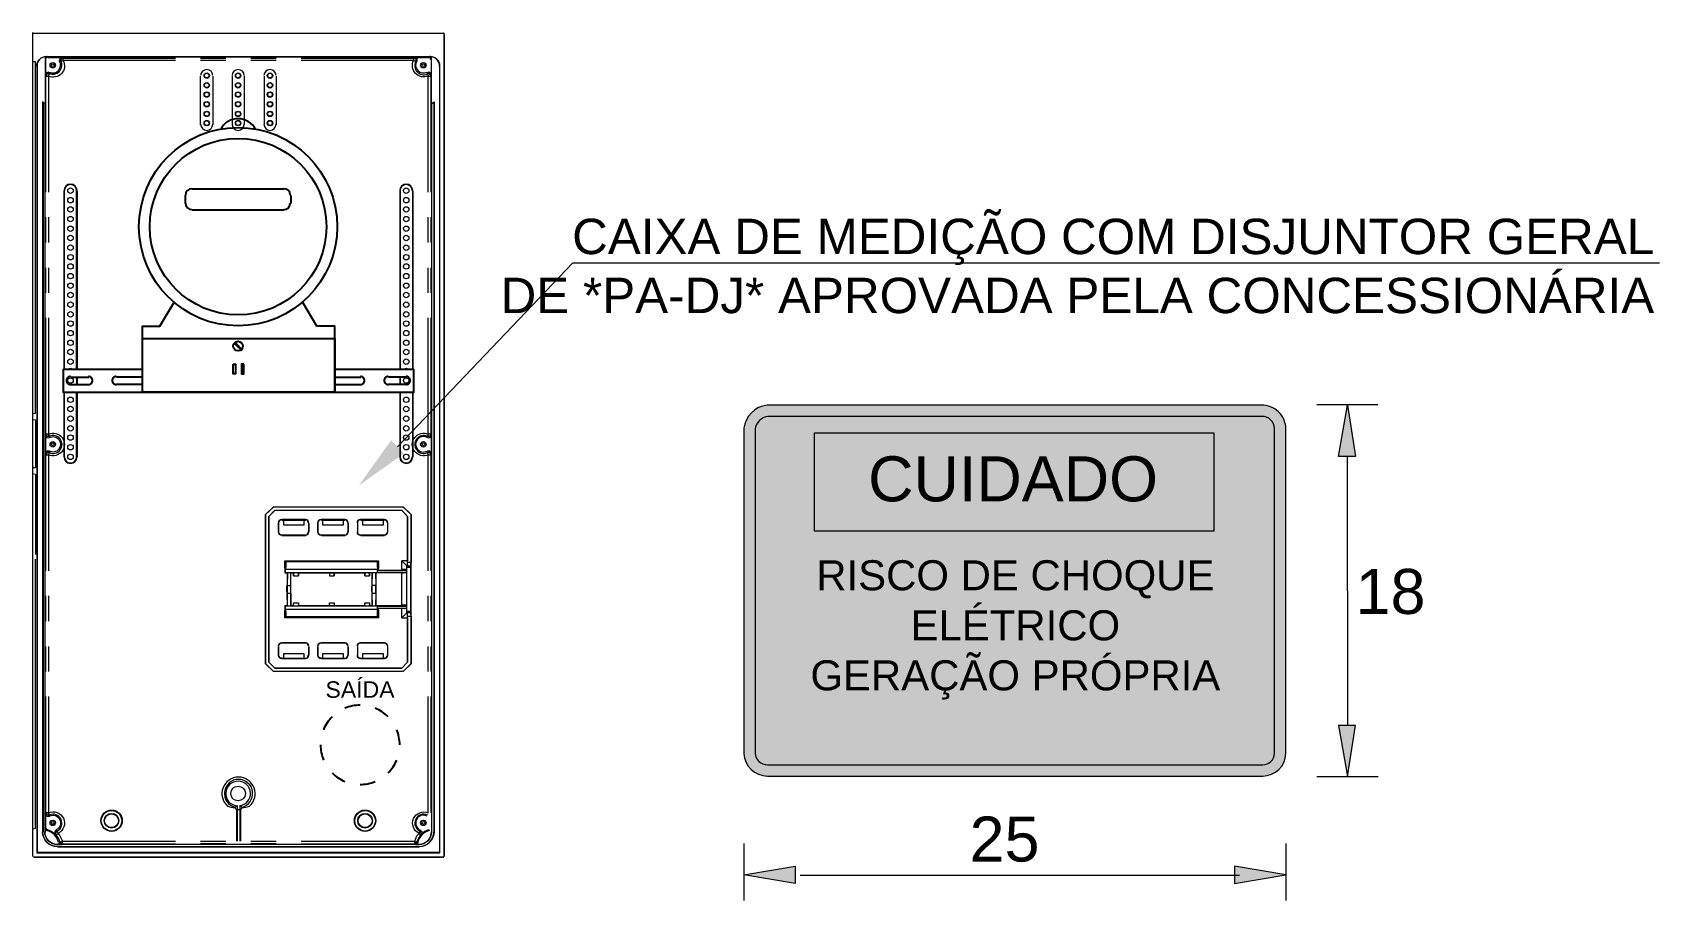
# Model space of a CAD drawing. Header units: millimetres. Extents: x 3949 to 5857, y -2161 to -943.
# Drawn here: x 5019.2 to 5169.1, y -1948.1 to -1868.2 of the extents above; entities that cross this region are included whole.
import ezdxf

# ---------------------------------------------------------------- set-up
doc = ezdxf.new("R2010")
doc.units = ezdxf.units.MM
doc.layers.add('PADRÃO DE ENTRADA', color=7, linetype='Continuous', lineweight=0)
doc.styles.add('ARIAL', font='arial.ttf')
doc.styles.add('PDF Arial', font='arial.ttf')
doc.styles.add('PDF TimesNewRomanPSMT', font='arial.ttf')

msp = doc.modelspace()

# ---------------------------------------------------------------- hatches: boundary and pattern name
at = {"layer": 'PADRÃO DE ENTRADA', "lineweight": 0}
h = msp.add_hatch(color=256, dxfattribs=at)
h.dxf.hatch_style = 1
edge = h.paths.add_edge_path()
edge.add_arc((5132.46, -1904.73), 2.19, 1.5279, 91.5282)
edge.add_line((5132.4, -1902.54), (5086.85, -1902.54))
edge.add_arc((5087.12, -1904.94), 2.42, 96.3973, 173.6024)
edge.add_line((5084.72, -1904.67), (5084.72, -1934.62))
edge.add_arc((5086.88, -1934.53), 2.16, 182.4237, 270.2616)
edge.add_line((5086.89, -1936.69), (5132.52, -1936.69))
edge.add_arc((5132.53, -1934.57), 2.12, 269.6245, 358.8061)
edge.add_line((5134.65, -1934.62), (5134.65, -1904.67))
at = {"layer": 'PADRÃO DE ENTRADA', "lineweight": 0, "true_color": 0xf1eb1f}
h = msp.add_hatch(color=2, dxfattribs=at)
h.dxf.hatch_style = 1
edge = h.paths.add_edge_path()
edge.add_arc((5132.46, -1904.73), 1.15, 2.1054, 92.1058)
edge.add_line((5132.42, -1903.57), (5086.92, -1903.57))
edge.add_arc((5087.12, -1904.94), 1.38, 98.4711, 171.5285)
edge.add_line((5085.75, -1904.74), (5085.75, -1934.59))
edge.add_arc((5086.88, -1934.53), 1.13, 183.3575, 270.3624)
edge.add_line((5086.89, -1935.65), (5132.52, -1935.65))
edge.add_arc((5132.53, -1934.57), 1.08, 269.4744, 358.3289)
edge.add_line((5133.61, -1934.6), (5133.61, -1904.69))
at = {"layer": 'PADRÃO DE ENTRADA', "lineweight": 0, "true_color": 0x000000}
h = msp.add_hatch(color=18, dxfattribs=at)
h.dxf.hatch_style = 1
h.paths.add_polyline_path([(5128.05, -1905.13), (5091.19, -1905.13), (5091.19, -1914.11), (5128.05, -1914.11)])

# ---------------------------------------------------------------- linework, layer by layer
at = {"layer": 'PADRÃO DE ENTRADA', "lineweight": 0}
for p, q in [((5052.81, -1906.37), (5068.96, -1889.44)), ((5068.96, -1889.44), (5169.07, -1889.44))]:
    msp.add_line(p, q, dxfattribs=at)
at = {"layer": 'PADRÃO DE ENTRADA', "lineweight": 15}
for p, q in [((5046.58, -1917.95), (5046.54, -1918.26)), ((5046.54, -1918.26), (5046.97, -1918.26)), ((5046.97, -1918.26), (5046.93, -1917.95)), ((5046.97, -1917.99), (5046.97, -1918.26)), ((5046.58, -1921.04), (5046.54, -1920.73)), ((5046.54, -1920.73), (5046.97, -1920.73)), ((5046.54, -1921), (5046.54, -1920.73)), ((5046.97, -1920.73), (5046.93, -1921.04)), ((5046.97, -1920.73), (5046.97, -1921))]:
    msp.add_line(p, q, dxfattribs=at)
for points in [[(5019.18, -1868.22, 0.414215), (5019.24, -1868.28, 0.414215), (5019.18, -1868.34)], [(5055.75, -1870.49), (5020.58, -1870.49, 0.414213), (5020.38, -1870.73)], [(5020.73, -1906.79), (5020.61, -1906.79), (5020.5, -1906.79), (5020.42, -1906.87), (5020.42, -1906.98), (5020.42, -1905.32), (5020.42, -1905.44), (5020.5, -1905.52), (5020.61, -1905.56), (5020.73, -1905.52, -1.671857), (5020.72, -1906.77)], [(5042.6, -1919.12, 0.011486), (5042.59, -1919.46, 0.011486), (5042.6, -1919.79)], [(5042.97, -1919.79, 0.011486), (5042.98, -1919.46, 0.011486), (5042.97, -1919.12)], [(5050.43, -1919.12, 0.011486), (5050.42, -1919.46, 0.011486), (5050.43, -1919.79)], [(5050.8, -1919.79, 0.011486), (5050.81, -1919.46, 0.011486), (5050.8, -1919.12)], [(5020.58, -1941.66), (5020.46, -1941.58), (5020.42, -1941.47), (5020.42, -1940.19), (5020.42, -1940.31), (5020.5, -1940.38), (5020.61, -1940.42), (5020.73, -1940.38, -1.055241), (5021.32, -1941.67)], [(5056.17, -1941.82, -0.414101), (5054.79, -1943.2), (5021.5, -1943.2)]]:
    msp.add_lwpolyline(points, format="xyb", dxfattribs=at)
for points in [[(5019.19, -1868.37), (5019.19, -1944.09)], [(5019.26, -1868.29), (5057.07, -1868.29)], [(5057.1, -1944.09), (5057.1, -1868.37), (5057.1, -1944.09)], [(5057.1, -1868.37), (5057.1, -1944.09)], [(5055.87, -1870.46), (5020.46, -1870.46)], [(5020.61, -1870.53), (5021.89, -1870.53), (5021.77, -1870.57), (5021.7, -1870.65), (5021.66, -1870.76), (5021.7, -1870.88)], [(5054.63, -1870.88), (5054.63, -1870.76), (5054.63, -1870.65), (5054.56, -1870.57), (5054.44, -1870.53), (5055.68, -1870.53)], [(5019.19, -1903.32), (5019.46, -1903.28), (5019.46, -1870.92), (5019.19, -1870.92)], [(5019.57, -1871.34), (5019.57, -1943.78)], [(5019.57, -1871.34), (5019.57, -1871.34)], [(5019.61, -1871.07), (5019.61, -1943.74)], [(5020.34, -1870.69), (5020.34, -1874.82)], [(5020.73, -1871.92), (5020.61, -1871.88), (5020.5, -1871.92), (5020.42, -1872), (5020.42, -1872.12), (5020.42, -1870.76)], [(5055.91, -1870.76), (5055.91, -1872.12), (5055.87, -1872), (5055.79, -1871.92), (5055.68, -1871.88), (5055.56, -1871.92)], [(5055.95, -1874.82), (5055.95, -1870.69)], [(5056.68, -1871.07), (5056.68, -1943.74), (5056.72, -1943.78), (5056.72, -1871.34)], [(5034.67, -1876.71), (5034.67, -1872.23)], [(5035.79, -1872.23), (5035.79, -1876.71)], [(5037.6, -1876.71), (5037.6, -1872.23)], [(5038.69, -1872.23), (5038.69, -1876.71)], [(5040.54, -1876.71), (5040.54, -1872.23)], [(5041.62, -1872.23), (5041.62, -1876.71)], [(5020.15, -1874.63), (5020.11, -1874.59), (5020.11, -1941.85)], [(5020.5, -1941.74), (5020.38, -1941.66), (5020.34, -1941.5), (5020.34, -1941.85), (5020.34, -1874.82), (5020.15, -1874.63), (5020.15, -1941.85)], [(5020.34, -1874.82), (5020.34, -1874.82)], [(5056.18, -1874.63), (5056.18, -1874.59), (5056.18, -1941.85), (5056.18, -1874.63), (5055.95, -1874.82), (5055.95, -1941.85)], [(5022.12, -1899.26), (5022.12, -1882.81), (5022.08, -1882.81), (5022.08, -1899.26)], [(5023.24, -1899.26), (5023.24, -1882.81), (5023.28, -1882.81), (5023.28, -1899.26)], [(5053.05, -1882.81), (5053.05, -1882.81)], [(5054.21, -1882.81), (5054.21, -1882.81)], [(5023.24, -1899.96), (5023.24, -1900.65)], [(5023.28, -1899.96), (5023.28, -1900.65)], [(5022.08, -1901.35), (5022.08, -1907.33), (5022.12, -1907.33), (5022.12, -1901.35)], [(5023.28, -1901.35), (5023.28, -1907.33), (5023.24, -1907.33), (5023.24, -1901.35)], [(5019.19, -1903.86), (5019.46, -1903.89), (5019.46, -1908.3), (5019.19, -1908.3)], [(5055.56, -1905.52), (5055.68, -1905.56), (5055.79, -1905.52), (5055.87, -1905.44), (5055.91, -1905.32), (5055.91, -1906.98), (5055.87, -1906.87), (5055.79, -1906.79), (5055.68, -1906.79), (5055.56, -1906.79)], [(5019.19, -1908.84), (5019.46, -1908.88), (5019.46, -1916.29)], [(5041.49, -1912.24), (5040.95, -1912.78), (5041.49, -1912.2)], [(5041.37, -1911.89), (5053.32, -1911.89), (5053.32, -1911.93), (5041.37, -1911.93)], [(5053.2, -1912.24), (5041.49, -1912.24), (5041.49, -1912.2), (5053.2, -1912.2)], [(5053.32, -1911.93), (5054.05, -1912.62), (5053.32, -1911.89)], [(5040.95, -1926.21), (5040.95, -1912.78), (5040.95, -1926.21)], [(5041.85, -1914.24), (5041.85, -1913.39), (5041.85, -1914.24)], [(5044.17, -1913.12), (5044.17, -1913.59), (5042.32, -1913.59), (5042.32, -1913.12)], [(5044.63, -1914.24), (5044.63, -1913.39), (5044.63, -1914.24)], [(5045.48, -1914.24), (5045.48, -1913.39), (5045.48, -1914.24)], [(5047.8, -1913.12), (5047.8, -1913.59), (5045.94, -1913.59), (5045.94, -1913.12)], [(5048.26, -1914.24), (5048.26, -1913.39), (5048.26, -1914.24)], [(5051.47, -1913.12), (5051.47, -1913.59), (5049.61, -1913.59), (5049.61, -1913.12)], [(5054.02, -1921.66), (5054.05, -1921.66), (5053.74, -1921.66), (5053.74, -1921.7), (5053.63, -1921.7), (5053.2, -1922.12), (5053.74, -1922.12), (5053.74, -1926.21), (5053.74, -1921.97), (5054.05, -1921.97), (5054.05, -1926.33), (5054.05, -1926.37), (5054.05, -1912.62), (5054.05, -1917.02), (5053.74, -1917.02), (5053.74, -1912.78), (5053.74, -1916.87), (5053.2, -1916.87)], [(5019.19, -1941.54), (5019.46, -1941.5), (5019.46, -1916.71)], [(5042.44, -1917.56), (5042.44, -1916.87), (5051.04, -1916.87), (5051.04, -1917.56)], [(5050.96, -1917.45), (5050.96, -1916.95), (5042.52, -1916.95), (5042.52, -1917.45)], [(5051.04, -1917.72), (5053.2, -1917.72), (5053.2, -1916.87), (5053.63, -1917.29), (5053.74, -1917.29), (5053.74, -1917.33), (5054.05, -1917.33), (5054.02, -1917.33)], [(5042.48, -1917.53), (5042.44, -1917.56), (5042.44, -1917.99), (5042.48, -1917.95), (5042.67, -1917.95), (5042.98, -1917.95), (5043.25, -1917.95), (5043.64, -1917.95), (5049.84, -1917.95), (5050.19, -1917.95), (5050.5, -1917.95), (5050.77, -1917.95), (5050.96, -1917.95), (5050.96, -1917.76), (5051.04, -1917.72), (5051.04, -1917.56), (5050.96, -1917.53)], [(5042.44, -1917.99), (5042.64, -1917.99), (5042.67, -1917.95), (5042.64, -1919.15), (5042.98, -1919.15), (5042.98, -1917.95), (5042.98, -1917.99), (5043.22, -1917.99), (5043.25, -1917.95), (5043.22, -1918.26), (5043.68, -1918.26), (5043.64, -1917.95), (5043.68, -1917.99), (5049.81, -1917.99), (5049.84, -1917.95), (5049.81, -1918.26), (5050.23, -1918.26)], [(5042.64, -1917.99), (5042.64, -1921), (5042.67, -1921.04), (5042.64, -1919.84), (5042.98, -1919.84), (5042.98, -1921.04), (5042.98, -1921), (5043.22, -1921), (5043.25, -1921.04), (5043.22, -1920.73), (5043.68, -1920.73), (5043.64, -1921.04), (5043.68, -1921), (5049.81, -1921), (5049.84, -1921.04), (5049.81, -1920.73), (5050.23, -1920.73), (5050.19, -1921.04), (5050.23, -1921), (5050.46, -1921), (5050.5, -1921.04), (5050.46, -1919.84), (5050.81, -1919.84), (5050.77, -1921.04), (5050.81, -1921), (5053.2, -1921), (5053.2, -1917.99), (5050.81, -1917.99), (5050.77, -1917.95), (5050.81, -1919.15), (5050.46, -1919.15), (5050.5, -1917.95), (5050.46, -1917.99), (5050.23, -1917.99)], [(5042.98, -1921), (5042.98, -1917.99)], [(5043.22, -1918.26), (5043.22, -1917.99)], [(5043.68, -1917.99), (5043.68, -1918.26)], [(5049.81, -1918.26), (5049.81, -1917.99)], [(5050.46, -1921), (5050.46, -1917.99)], [(5050.81, -1917.99), (5050.81, -1921)], [(5050.96, -1917.76), (5053.63, -1917.76)], [(5050.96, -1917.95), (5053.63, -1917.95)], [(5053.67, -1917.33), (5054.02, -1917.33), (5054.02, -1917.49), (5053.67, -1917.49), (5053.67, -1917.33), (5053.63, -1917.29), (5053.63, -1917.72), (5053.63, -1917.76), (5053.63, -1917.95), (5053.63, -1917.99), (5053.63, -1921), (5053.63, -1921.04), (5053.63, -1921.27), (5053.63, -1921.7), (5053.67, -1921.66), (5053.67, -1921.5), (5053.67, -1917.49)], [(5053.67, -1921.5), (5054.02, -1921.5), (5054.02, -1917.49)], [(5053.63, -1921.27), (5050.96, -1921.27), (5050.96, -1921.04), (5050.77, -1921.04), (5050.5, -1921.04), (5050.19, -1921.04), (5049.84, -1921.04), (5043.64, -1921.04), (5043.25, -1921.04), (5042.98, -1921.04), (5042.67, -1921.04), (5042.48, -1921.04), (5042.44, -1921), (5042.44, -1921.43), (5042.48, -1921.46)], [(5042.44, -1921), (5042.64, -1921)], [(5051.04, -1921.43), (5051.04, -1922.12), (5042.44, -1922.12), (5042.44, -1921.43)], [(5042.52, -1921.54), (5042.52, -1922.04), (5042.52, -1921.31), (5050.96, -1921.31), (5050.96, -1922.04), (5050.96, -1921.54)], [(5043.22, -1921), (5043.22, -1920.73)], [(5043.68, -1920.73), (5043.68, -1921)], [(5049.81, -1921), (5049.81, -1920.73)], [(5050.23, -1920.73), (5050.23, -1921)], [(5050.96, -1921.04), (5053.63, -1921.04)], [(5050.96, -1921.46), (5051.04, -1921.43), (5051.04, -1921.27)], [(5053.2, -1922.12), (5053.2, -1921.27)], [(5054.02, -1921.5), (5054.02, -1921.66), (5053.67, -1921.66)], [(5050.96, -1922.04), (5042.52, -1922.04), (5050.96, -1922.04)], [(5042.16, -1924.44), (5042.16, -1924.44)], [(5045.79, -1924.44), (5045.79, -1924.44)], [(5051.62, -1924.44), (5049.42, -1924.44), (5051.62, -1924.44)], [(5041.85, -1924.75), (5041.85, -1924.75)], [(5041.85, -1925.6), (5041.85, -1924.75), (5041.85, -1925.6)], [(5042.32, -1925.87), (5042.32, -1925.4), (5044.17, -1925.4), (5044.17, -1925.87)], [(5044.63, -1924.75), (5044.63, -1924.75)], [(5044.63, -1925.6), (5044.63, -1925.6)], [(5045.48, -1924.75), (5045.48, -1924.75)], [(5045.48, -1925.6), (5045.48, -1924.75), (5045.48, -1925.6)], [(5045.94, -1925.87), (5045.94, -1925.4), (5047.8, -1925.4), (5047.8, -1925.87)], [(5048.26, -1924.75), (5048.26, -1924.75)], [(5048.26, -1925.6), (5048.26, -1925.6)], [(5049.42, -1925.87), (5049.42, -1925.87)], [(5049.61, -1925.87), (5049.61, -1925.4), (5051.47, -1925.4), (5051.47, -1925.87)], [(5051.62, -1925.87), (5051.62, -1925.87)], [(5040.64, -1926.33), (5041.37, -1927.06), (5040.64, -1926.37)], [(5041.49, -1926.75), (5040.95, -1926.21), (5041.49, -1926.75)], [(5054.05, -1926.37), (5053.32, -1927.06), (5041.37, -1927.06)], [(5041.49, -1926.75), (5053.2, -1926.75), (5041.49, -1926.75)], [(5053.74, -1926.21), (5053.2, -1926.75), (5053.74, -1926.21)], [(5053.32, -1927.06), (5054.05, -1926.33)], [(5037.14, -1939.46), (5037.49, -1939.57), (5037.84, -1939.61), (5037.84, -1939.57), (5038.03, -1939.42), (5038.03, -1939.77)], [(5037.99, -1939.77), (5038.03, -1939.77), (5038.3, -1939.77), (5038.3, -1939.42), (5038.45, -1939.57), (5038.45, -1939.61), (5038.84, -1939.57), (5039.19, -1939.46)], [(5037.84, -1939.65), (5037.99, -1939.77), (5038.3, -1939.77), (5038.45, -1939.65)], [(5021.35, -1941.7), (5021.27, -1941.77), (5021.23, -1941.85), (5021.23, -1941.97), (5021.27, -1942.08)], [(5054.94, -1941.7), (5055.02, -1941.77), (5055.1, -1941.85), (5055.1, -1941.97), (5055.02, -1942.08)], [(5056.68, -1943.74), (5019.61, -1943.74), (5019.57, -1943.78), (5056.72, -1943.78)], [(5054.67, -1942.86), (5054.59, -1942.97), (5054.48, -1943.01), (5054.79, -1943.01), (5021.5, -1943.01), (5021.85, -1943.01), (5021.7, -1942.97), (5021.62, -1942.86)], [(5054.83, -1943.24), (5021.5, -1943.24)], [(5019.26, -1944.17), (5057.07, -1944.17)]]:
    msp.add_lwpolyline(points, dxfattribs=at)
for points in [[(5020.44, -1870.44, 0.414213), (5019.57, -1871.31, -0.414213)], [(5022.48, -1901.32, 0.467696), (5022.87, -1901.32, -0.416518)], [(5053.41, -1901.32, 0.467696), (5053.8, -1901.32, -0.416518)], [(5042.14, -1913.07, 0.414101), (5041.85, -1913.36, -0.414101)], [(5045.77, -1913.07, 0.414101), (5045.48, -1913.36, -0.414101)], [(5049.4, -1913.07, 0.414101), (5049.11, -1913.36, -0.414101)], [(5051.89, -1913.36, 0.414101), (5051.6, -1913.07, -0.414101)], [(5041.85, -1914.21, 0.414101), (5042.14, -1914.5, -0.414101)], [(5045.48, -1914.21, 0.414101), (5045.77, -1914.5, -0.414101)], [(5049.11, -1914.21, 0.414101), (5049.4, -1914.5, -0.414101)], [(5051.6, -1914.5, 0.414101), (5051.89, -1914.21, -0.414101)], [(5042.14, -1924.42, 0.414101), (5041.85, -1924.71, -0.414101)], [(5045.77, -1924.42, 0.414101), (5045.48, -1924.71, -0.414101)], [(5049.4, -1924.42, 0.414101), (5049.11, -1924.71, -0.414101)], [(5051.89, -1924.71, 0.414101), (5051.6, -1924.42, -0.414101)], [(5041.85, -1925.56, 0.414101), (5042.14, -1925.85, -0.414101)], [(5045.48, -1925.56, 0.414101), (5045.77, -1925.85, -0.414101)], [(5049.11, -1925.56, 0.414101), (5049.4, -1925.85, -0.414101)], [(5051.6, -1925.85, 0.414101), (5051.89, -1925.56, -0.414101)], [(5020.11, -1941.82, 0.414101), (5021.48, -1943.19, -0.414101)], [(5020.3, -1941.82, 0.41421), (5021.48, -1942.99, -0.41421)], [(5054.77, -1942.99, 0.41421), (5055.94, -1941.82, -0.41421)]]:
    msp.add_lwpolyline(points, format="xyb", close=True, dxfattribs=at)
at = {"layer": 'PADRÃO DE ENTRADA', "lineweight": 0}
for points in [[(5020.58, -1870.49), (5020.61, -1870.53)], [(5032.35, -1870.8), (5022, -1870.8), (5022, -1870.57), (5021.97, -1870.57), (5021.93, -1870.57), (5021.89, -1870.61), (5021.85, -1870.61), (5021.81, -1870.65), (5021.81, -1870.69), (5021.77, -1870.73), (5021.77, -1870.76), (5021.77, -1870.8), (5021.77, -1870.84), (5021.81, -1870.88), (5021.7, -1870.88)], [(5021.89, -1870.53), (5022, -1870.57), (5032.35, -1870.57)], [(5034.67, -1870.57), (5036.99, -1870.57)], [(5039.3, -1870.57), (5041.62, -1870.57)], [(5043.94, -1870.57), (5054.29, -1870.57), (5054.44, -1870.53)], [(5055.68, -1870.53), (5055.75, -1870.49)], [(5020.42, -1870.76), (5020.34, -1870.69)], [(5020.73, -1871.92), (5020.73, -1872.04), (5020.69, -1872.04), (5020.65, -1872), (5020.61, -1872), (5020.58, -1872.04), (5020.54, -1872.04), (5020.5, -1872.08), (5020.46, -1872.12), (5020.46, -1872.15), (5020.42, -1872.19), (5020.42, -1872.23), (5020.65, -1872.23), (5020.65, -1882.93)], [(5036.99, -1870.8), (5034.67, -1870.8)], [(5041.62, -1870.8), (5039.3, -1870.8)], [(5055.64, -1882.93), (5055.64, -1872.23), (5055.87, -1872.23), (5055.87, -1872.19), (5055.87, -1872.15), (5055.83, -1872.12), (5055.83, -1872.08), (5055.79, -1872.08), (5055.75, -1872.04), (5055.71, -1872.04), (5055.68, -1872), (5055.64, -1872), (5055.6, -1872.04), (5055.56, -1872.04), (5055.56, -1871.92)], [(5055.95, -1870.69), (5055.91, -1870.76)], [(5020.42, -1882.93), (5020.42, -1872.23), (5020.42, -1872.12)], [(5055.91, -1872.12), (5055.87, -1872.23), (5055.87, -1882.93)], [(5020.42, -1887.56), (5020.42, -1885.24)], [(5020.65, -1885.24), (5020.65, -1887.56)], [(5055.64, -1887.56), (5055.64, -1885.24)], [(5055.87, -1885.24), (5055.87, -1887.56)], [(5020.42, -1892.2), (5020.42, -1889.88)], [(5020.65, -1889.88), (5020.65, -1892.2)], [(5055.64, -1892.2), (5055.64, -1889.88)], [(5055.87, -1889.88), (5055.87, -1892.2)], [(5020.42, -1905.32), (5020.42, -1905.21), (5020.42, -1894.51)], [(5020.65, -1894.51), (5020.65, -1905.21), (5020.42, -1905.21), (5020.42, -1905.25), (5020.46, -1905.28), (5020.46, -1905.32), (5020.5, -1905.36), (5020.54, -1905.4), (5020.58, -1905.4), (5020.61, -1905.4), (5020.65, -1905.4), (5020.69, -1905.4), (5020.73, -1905.4), (5020.73, -1905.52)], [(5055.56, -1905.52), (5055.56, -1905.4), (5055.6, -1905.4), (5055.64, -1905.4), (5055.68, -1905.4), (5055.71, -1905.4), (5055.75, -1905.4), (5055.79, -1905.36), (5055.83, -1905.36), (5055.83, -1905.32), (5055.87, -1905.28), (5055.87, -1905.25), (5055.87, -1905.21), (5055.64, -1905.21), (5055.64, -1894.51)], [(5055.87, -1894.51), (5055.87, -1905.21), (5055.91, -1905.32)], [(5020.73, -1906.79), (5020.73, -1906.91), (5020.69, -1906.91), (5020.65, -1906.91), (5020.61, -1906.91), (5020.58, -1906.91), (5020.54, -1906.91), (5020.5, -1906.95), (5020.5, -1906.98), (5020.46, -1906.98), (5020.46, -1907.02), (5020.42, -1907.06), (5020.42, -1907.1), (5020.65, -1907.1), (5020.65, -1917.8)], [(5020.42, -1917.8), (5020.42, -1907.1), (5020.42, -1906.98)], [(5055.91, -1906.98), (5055.87, -1907.1), (5055.87, -1917.8)], [(5020.42, -1922.43), (5020.42, -1920.11)], [(5020.65, -1920.11), (5020.65, -1922.43)], [(5055.64, -1922.43), (5055.64, -1920.11)], [(5055.87, -1920.11), (5055.87, -1922.43)], [(5020.42, -1927.06), (5020.42, -1924.75)], [(5020.65, -1924.75), (5020.65, -1927.06)], [(5055.64, -1927.06), (5055.64, -1924.75)], [(5055.87, -1924.75), (5055.87, -1927.06)], [(5020.42, -1940.19), (5020.42, -1940.08), (5020.42, -1929.38)], [(5020.65, -1929.38), (5020.65, -1940.08), (5020.42, -1940.08), (5020.42, -1940.11), (5020.46, -1940.15), (5020.46, -1940.19), (5020.5, -1940.23), (5020.5, -1940.27), (5020.54, -1940.27), (5020.58, -1940.27), (5020.61, -1940.31), (5020.65, -1940.31), (5020.69, -1940.31), (5020.73, -1940.27), (5020.73, -1940.38)], [(5055.87, -1929.38), (5055.87, -1940.08)], [(5020.11, -1941.85), (5020.15, -1941.85)], [(5020.34, -1941.5), (5020.42, -1941.47)], [(5020.34, -1941.85), (5020.34, -1941.85)], [(5020.58, -1941.66), (5020.58, -1941.7), (5020.5, -1941.74)], [(5021.62, -1942.86), (5021.7, -1942.74), (5021.73, -1942.78), (5021.73, -1942.82), (5021.77, -1942.86), (5021.81, -1942.89), (5021.85, -1942.89), (5021.89, -1942.93), (5021.93, -1942.93), (5021.93, -1942.7), (5021.89, -1942.7), (5021.85, -1942.74), (5021.81, -1942.74), (5021.77, -1942.74), (5021.73, -1942.74), (5021.7, -1942.74), (5021.62, -1942.55), (5021.5, -1942.31), (5021.35, -1942.12), (5021.27, -1942.08)], [(5043.94, -1942.7), (5054.4, -1942.7), (5054.44, -1942.7), (5054.48, -1942.74), (5054.52, -1942.74), (5054.56, -1942.74), (5054.59, -1942.74), (5054.59, -1942.78), (5054.56, -1942.82), (5054.56, -1942.86), (5054.52, -1942.89), (5054.48, -1942.89), (5054.44, -1942.93), (5054.4, -1942.93), (5054.4, -1942.7), (5054.48, -1942.43), (5054.59, -1942.2), (5054.79, -1941.97), (5054.79, -1942.01), (5054.83, -1942.04), (5054.86, -1942.04), (5054.9, -1942.08), (5054.94, -1942.12), (5054.98, -1942.08), (5054.98, -1942.04), (5054.98, -1942.01), (5054.98, -1941.97), (5054.98, -1941.93), (5054.98, -1941.89), (5054.94, -1941.85), (5054.94, -1941.81), (5054.9, -1941.81), (5054.86, -1941.77), (5054.94, -1941.7)], [(5055.02, -1942.08), (5054.94, -1942.12), (5054.79, -1942.31), (5054.67, -1942.55), (5054.59, -1942.74), (5054.67, -1942.86)], [(5021.5, -1943.01), (5021.5, -1943.01)], [(5021.5, -1943.2), (5021.5, -1943.24)], [(5021.85, -1943.01), (5021.93, -1942.93), (5032.35, -1942.93)], [(5034.67, -1942.7), (5036.99, -1942.7)], [(5036.99, -1942.93), (5034.67, -1942.93)], [(5039.3, -1942.7), (5041.62, -1942.7)], [(5041.62, -1942.93), (5039.3, -1942.93)], [(5043.94, -1942.93), (5054.4, -1942.93), (5054.48, -1943.01)], [(5054.79, -1943.01), (5054.79, -1943.01)], [(5054.83, -1943.24), (5054.79, -1943.2)]]:
    msp.add_lwpolyline(points, dxfattribs=at)
for points in [[(5054.63, -1870.88), (5054.48, -1870.88), (5054.52, -1870.84), (5054.52, -1870.8), (5054.52, -1870.76), (5054.52, -1870.73), (5054.52, -1870.69), (5054.48, -1870.65), (5054.44, -1870.61), (5054.4, -1870.61), (5054.36, -1870.57), (5054.32, -1870.57), (5054.29, -1870.57), (5054.29, -1870.8), (5054.32, -1870.8), (5054.36, -1870.84), (5054.4, -1870.84), (5054.44, -1870.84), (5054.48, -1870.88, 0.69971), (5055.56, -1872.04), (5055.56, -1872.08), (5055.6, -1872.08), (5055.6, -1872.12), (5055.6, -1872.15), (5055.64, -1872.19), (5055.64, -1872.23, -0.700957), (5054.29, -1870.8), (5043.94, -1870.8)], [(5021.81, -1870.88), (5021.85, -1870.88), (5021.85, -1870.84), (5021.89, -1870.84), (5021.93, -1870.84), (5021.97, -1870.8), (5022, -1870.8, -0.724436), (5020.65, -1872.23), (5020.65, -1872.19), (5020.69, -1872.15), (5020.69, -1872.12), (5020.73, -1872.08), (5020.73, -1872.04)], [(5055.64, -1917.8), (5055.64, -1907.1, -1.555767), (5055.64, -1905.21), (5055.64, -1905.25), (5055.6, -1905.28), (5055.6, -1905.32), (5055.56, -1905.36), (5055.56, -1905.4, 1.541167), (5055.56, -1906.91), (5055.56, -1906.95), (5055.6, -1906.98), (5055.6, -1907.02), (5055.64, -1907.06), (5055.64, -1907.1), (5055.87, -1907.1), (5055.87, -1907.06), (5055.87, -1907.02), (5055.83, -1906.98), (5055.79, -1906.95), (5055.75, -1906.91), (5055.71, -1906.91), (5055.68, -1906.91), (5055.64, -1906.91), (5055.6, -1906.91), (5055.56, -1906.91), (5055.56, -1906.79)], [(5055.56, -1940.27, 0.96917), (5054.86, -1941.77), (5054.86, -1941.81), (5054.83, -1941.85), (5054.83, -1941.89), (5054.79, -1941.93), (5054.79, -1941.97, -0.975434), (5055.64, -1940.08), (5055.64, -1929.38)], [(5021.35, -1941.7), (5021.43, -1941.77), (5021.39, -1941.81), (5021.35, -1941.85), (5021.31, -1941.89), (5021.31, -1941.93), (5021.31, -1941.97), (5021.31, -1942.01), (5021.31, -1942.04), (5021.35, -1942.08), (5021.35, -1942.12), (5021.39, -1942.12), (5021.39, -1942.08), (5021.43, -1942.08), (5021.43, -1942.04), (5021.46, -1942.04), (5021.5, -1942.01), (5021.54, -1941.97), (5021.5, -1941.93), (5021.5, -1941.89), (5021.46, -1941.85), (5021.46, -1941.81), (5021.43, -1941.81), (5021.43, -1941.77, 0.96917), (5020.73, -1940.27), (5020.73, -1940.23), (5020.69, -1940.19), (5020.69, -1940.15), (5020.65, -1940.11), (5020.65, -1940.08, -0.98486), (5021.54, -1941.97), (5021.7, -1942.2), (5021.81, -1942.43), (5021.93, -1942.7), (5032.35, -1942.7)]]:
    msp.add_lwpolyline(points, format="xyb", dxfattribs=at)
at = {"layer": 'PADRÃO DE ENTRADA', "lineweight": 25}
for points in [[(5033.28, -1883.97), (5033.28, -1883.24)], [(5033.9, -1882.62), (5042.35, -1882.62)], [(5042.97, -1883.24), (5042.97, -1883.97)], [(5042.35, -1884.59), (5033.9, -1884.59)], [(5047.03, -1901.35), (5047.03, -1895.25), (5045.37, -1895.25), (5044.09, -1893.08)], [(5029.3, -1901.35), (5029.3, -1895.25), (5030.92, -1895.25), (5032.2, -1893.12)], [(5037.8, -1896.87), (5038.45, -1897.49)], [(5037.87, -1896.79), (5038.49, -1897.45)], [(5029.3, -1899.26), (5022, -1899.26), (5022, -1901.35), (5054.32, -1901.35), (5054.32, -1899.26), (5047.03, -1899.26)], [(5022.7, -1899.96), (5024.36, -1899.96)], [(5029.3, -1899.96), (5026.91, -1899.96)], [(5047.03, -1899.96), (5049.42, -1899.96)], [(5053.63, -1899.96), (5051.97, -1899.96)], [(5022.7, -1900.65), (5024.36, -1900.65)], [(5029.3, -1900.65), (5026.91, -1900.65)], [(5047.03, -1900.65), (5049.42, -1900.65)], [(5053.63, -1900.65), (5051.97, -1900.65)], [(5037.99, -1939.77), (5037.99, -1942.7)], [(5038.3, -1939.77), (5038.3, -1942.7)]]:
    msp.add_lwpolyline(points, dxfattribs=at)
at = {"layer": 'PADRÃO DE ENTRADA', "lineweight": 15}
for points in [[(5053.05, -1882.81), (5053.05, -1899.26)], [(5054.21, -1899.26), (5054.21, -1882.81)], [(5053.05, -1899.96), (5053.05, -1900.65)], [(5053.05, -1907.33), (5053.05, -1901.35)], [(5054.21, -1907.33), (5054.21, -1901.35)], [(5040.64, -1926.33), (5040.64, -1926.37), (5040.64, -1912.62), (5041.37, -1911.89), (5041.37, -1911.93), (5040.64, -1912.62)], [(5053.2, -1912.24), (5053.2, -1912.2), (5053.74, -1912.78)], [(5044.36, -1913.08), (5042.16, -1913.08), (5042.16, -1913.12), (5042.24, -1913.12), (5042.32, -1913.12), (5044.17, -1913.12), (5044.28, -1913.12), (5044.32, -1913.12)], [(5047.99, -1913.08), (5045.79, -1913.08), (5045.79, -1913.12), (5045.87, -1913.12), (5045.94, -1913.12), (5047.8, -1913.12), (5047.91, -1913.12), (5047.95, -1913.12)], [(5049.11, -1913.39), (5049.11, -1914.24), (5049.15, -1914.24), (5049.15, -1913.39)], [(5051.62, -1913.08), (5049.42, -1913.08), (5049.42, -1913.12), (5049.5, -1913.12), (5049.61, -1913.12), (5051.47, -1913.12), (5051.54, -1913.12), (5051.62, -1913.12)], [(5051.93, -1914.24), (5051.93, -1913.39), (5051.89, -1913.39), (5051.89, -1914.24)], [(5042.16, -1914.51), (5042.16, -1914.55), (5044.36, -1914.55), (5044.32, -1914.51)], [(5045.79, -1914.51), (5045.79, -1914.55), (5047.99, -1914.55), (5047.95, -1914.51)], [(5049.42, -1914.51), (5049.42, -1914.55), (5051.62, -1914.55), (5051.62, -1914.51)], [(5042.52, -1916.95), (5050.96, -1916.95), (5050.96, -1917.68), (5042.52, -1917.68)], [(5050.23, -1918.26), (5050.19, -1917.95), (5050.23, -1917.99)], [(5044.36, -1924.44), (5042.16, -1924.44), (5044.32, -1924.44)], [(5047.99, -1924.44), (5045.79, -1924.44), (5047.95, -1924.44)], [(5042.16, -1925.87), (5044.36, -1925.87), (5044.32, -1925.87), (5044.28, -1925.87), (5044.17, -1925.87), (5042.32, -1925.87), (5042.24, -1925.87)], [(5044.63, -1925.6), (5044.63, -1924.75)], [(5045.79, -1925.87), (5047.99, -1925.87), (5047.95, -1925.87), (5047.91, -1925.87), (5047.8, -1925.87), (5045.94, -1925.87), (5045.87, -1925.87)], [(5048.26, -1925.6), (5048.26, -1924.75)], [(5049.15, -1925.6), (5049.15, -1924.75), (5049.11, -1924.75), (5049.11, -1925.6)], [(5049.42, -1925.87), (5051.62, -1925.87), (5051.54, -1925.87), (5051.47, -1925.87), (5049.61, -1925.87), (5049.5, -1925.87)], [(5051.93, -1924.75), (5051.89, -1924.75), (5051.89, -1925.6), (5051.93, -1925.6)], [(5019.26, -1944.17), (5057.07, -1944.17)], [(5019.26, -1944.17), (5057.07, -1944.17)]]:
    msp.add_lwpolyline(points, close=True, dxfattribs=at)
at = {"layer": 'PADRÃO DE ENTRADA', "lineweight": 25}
for points in [[(5029.3, -1896.4), (5047.03, -1896.4), (5047.03, -1901.35), (5029.3, -1901.35)], [(5037.68, -1898.76), (5037.87, -1898.76), (5037.87, -1899.65), (5037.68, -1899.65)], [(5038.65, -1898.76), (5038.42, -1898.76), (5038.42, -1899.65), (5038.65, -1899.65)]]:
    msp.add_lwpolyline(points, close=True, dxfattribs=at)
for points in [[(5022.68, -1899.9, 0.414214), (5022.31, -1900.27, 0.414214), (5022.68, -1900.63)], [(5024.34, -1900.63, 0.414214), (5024.7, -1900.27, 0.414214), (5024.34, -1899.9)], [(5026.89, -1899.9, 0.414214), (5026.52, -1900.27, 0.414214), (5026.89, -1900.63)], [(5049.4, -1900.63, 0.414214), (5049.76, -1900.27, 0.414214), (5049.4, -1899.9)], [(5051.95, -1899.9, 0.414214), (5051.58, -1900.27, 0.414214), (5051.95, -1900.63)], [(5053.61, -1900.63, 0.414214), (5053.97, -1900.27, 0.414214), (5053.61, -1899.9)]]:
    msp.add_lwpolyline(points, format="xyb", dxfattribs=at)
at = {"layer": 'PADRÃO DE ENTRADA', "lineweight": 0}
for points in [[(5134.65, -1904.67, 0.414215), (5132.4, -1902.54), (5086.85, -1902.54, 0.35022), (5084.72, -1904.67), (5084.72, -1934.62, 0.403204), (5086.89, -1936.69), (5132.52, -1936.69, 0.410037), (5134.65, -1934.62)], [(5133.61, -1904.69, 0.414216), (5132.42, -1903.57), (5086.92, -1903.57, 0.330028), (5085.75, -1904.74), (5085.75, -1934.59, 0.398984), (5086.89, -1935.65), (5132.52, -1935.65, 0.40837), (5133.61, -1934.6)], [(5020.65, -1907.1), (5020.65, -1907.06), (5020.69, -1907.02), (5020.69, -1906.98), (5020.73, -1906.98), (5020.73, -1906.95), (5020.73, -1906.91, 1.545983), (5020.73, -1905.4), (5020.73, -1905.36), (5020.73, -1905.32), (5020.69, -1905.32), (5020.69, -1905.28), (5020.65, -1905.25), (5020.65, -1905.21, -1.555767)]]:
    msp.add_lwpolyline(points, format="xyb", close=True, dxfattribs=at)
at = {"layer": 'PADRÃO DE ENTRADA', "color": 150, "lineweight": 0, "true_color": 0x007eff}
for points in [[(5137.49, -1902.47), (5143.13, -1902.47)], [(5140.29, -1907.26), (5140.32, -1932.05)], [(5137.5, -1936.72), (5143.14, -1936.72)], [(5084.72, -1942.91), (5084.72, -1948.15)], [(5134.65, -1942.91), (5134.65, -1948.15)], [(5130.38, -1945.86), (5089.89, -1945.86)]]:
    msp.add_lwpolyline(points, dxfattribs=at)
for points in [[(5141.07, -1907.26), (5139.51, -1907.26), (5140.32, -1902.54)], [(5141.07, -1932.05), (5139.51, -1932.05), (5140.32, -1936.72)], [(5089.44, -1944.98), (5089.44, -1946.6), (5084.72, -1945.79)], [(5129.93, -1944.98), (5129.93, -1946.6), (5134.65, -1945.79)]]:
    msp.add_lwpolyline(points, close=True, dxfattribs=at)
at = {"layer": 'PADRÃO DE ENTRADA', "lineweight": 0}
msp.add_lwpolyline([(5128.05, -1905.13), (5091.19, -1905.13), (5091.19, -1914.11), (5128.05, -1914.11)], close=True, dxfattribs=at)
at = {"layer": 'PADRÃO DE ENTRADA', "lineweight": 15}
for centre, radius in [((5021.05, -1871.23), 0.251), ((5021.05, -1871.23), 0.135), ((5035.23, -1872.19), 0.251), ((5035.23, -1872.19), 0.212), ((5038.12, -1872.19), 0.251), ((5038.12, -1872.19), 0.212), ((5041.06, -1872.19), 0.251), ((5041.06, -1872.19), 0.212), ((5055.19, -1871.23), 0.251), ((5055.19, -1871.23), 0.135), ((5035.23, -1873.08), 0.251), ((5035.23, -1873.08), 0.212), ((5038.12, -1873.08), 0.251), ((5038.12, -1873.08), 0.212), ((5041.06, -1873.08), 0.251), ((5041.06, -1873.08), 0.212), ((5035.23, -1873.93), 0.251), ((5035.23, -1874.82), 0.251), ((5035.23, -1873.93), 0.212), ((5035.23, -1874.82), 0.212), ((5038.12, -1873.93), 0.251), ((5038.12, -1874.82), 0.251), ((5038.12, -1873.93), 0.212), ((5038.12, -1874.82), 0.212), ((5041.06, -1873.93), 0.251), ((5041.06, -1874.82), 0.251), ((5041.06, -1873.93), 0.212), ((5041.06, -1874.82), 0.212), ((5035.23, -1875.71), 0.251), ((5035.23, -1876.56), 0.251), ((5035.23, -1875.71), 0.212), ((5035.23, -1876.56), 0.212), ((5038.12, -1875.71), 0.251), ((5038.12, -1876.56), 0.251), ((5038.12, -1875.71), 0.212), ((5038.12, -1876.56), 0.212), ((5041.06, -1875.71), 0.251), ((5041.06, -1876.56), 0.251), ((5041.06, -1875.71), 0.212), ((5041.06, -1876.56), 0.212), ((5022.68, -1882.78), 0.251), ((5022.68, -1882.78), 0.251), ((5053.61, -1882.78), 0.251), ((5053.61, -1882.78), 0.251), ((5022.68, -1883.66), 0.251), ((5022.68, -1883.66), 0.251), ((5053.61, -1883.66), 0.251), ((5053.61, -1883.66), 0.251), ((5022.68, -1884.51), 0.251), ((5022.68, -1884.51), 0.251), ((5022.68, -1885.4), 0.251), ((5022.68, -1885.4), 0.251), ((5053.61, -1884.51), 0.251), ((5053.61, -1884.51), 0.251), ((5053.61, -1885.4), 0.251), ((5053.61, -1885.4), 0.251), ((5022.68, -1886.29), 0.251), ((5022.68, -1886.29), 0.251), ((5022.68, -1887.14), 0.251), ((5022.68, -1887.14), 0.251), ((5053.61, -1886.29), 0.251), ((5053.61, -1886.29), 0.251), ((5053.61, -1887.14), 0.251), ((5053.61, -1887.14), 0.251), ((5022.68, -1888.03), 0.251), ((5022.68, -1888.03), 0.251), ((5053.61, -1888.03), 0.251), ((5053.61, -1888.03), 0.251), ((5022.68, -1888.91), 0.251), ((5022.68, -1888.91), 0.251), ((5022.68, -1889.76), 0.251), ((5022.68, -1889.76), 0.251), ((5053.61, -1888.91), 0.251), ((5053.61, -1888.91), 0.251), ((5053.61, -1889.76), 0.251), ((5053.61, -1889.76), 0.251), ((5022.68, -1890.65), 0.251), ((5022.68, -1890.65), 0.251), ((5022.68, -1891.54), 0.251), ((5022.68, -1891.54), 0.251), ((5053.61, -1890.65), 0.251), ((5053.61, -1890.65), 0.251), ((5053.61, -1891.54), 0.251), ((5053.61, -1891.54), 0.251), ((5022.68, -1892.39), 0.251), ((5022.68, -1892.39), 0.251), ((5022.68, -1893.28), 0.251), ((5022.68, -1893.28), 0.251), ((5053.61, -1892.39), 0.251), ((5053.61, -1892.39), 0.251), ((5053.61, -1893.28), 0.251), ((5053.61, -1893.28), 0.251), ((5022.68, -1894.17), 0.251), ((5022.68, -1894.17), 0.251), ((5053.61, -1894.17), 0.251), ((5053.61, -1894.17), 0.251), ((5022.68, -1895.02), 0.251), ((5022.68, -1895.02), 0.251), ((5022.68, -1895.9), 0.251), ((5022.68, -1895.9), 0.251), ((5053.61, -1895.02), 0.251), ((5053.61, -1895.02), 0.251), ((5053.61, -1895.9), 0.251), ((5053.61, -1895.9), 0.251), ((5022.68, -1896.79), 0.251), ((5022.68, -1896.79), 0.251), ((5022.68, -1897.64), 0.251), ((5022.68, -1897.64), 0.251), ((5053.61, -1896.79), 0.251), ((5053.61, -1896.79), 0.251), ((5053.61, -1897.64), 0.251), ((5053.61, -1897.64), 0.251), ((5022.68, -1898.53), 0.251), ((5022.68, -1898.53), 0.251), ((5053.61, -1898.53), 0.251), ((5053.61, -1898.53), 0.251), ((5022.68, -1900.27), 0.251), ((5022.68, -1900.27), 0.251), ((5053.61, -1900.27), 0.251), ((5053.61, -1900.27), 0.251), ((5022.68, -1902.04), 0.251), ((5022.68, -1902.04), 0.251), ((5053.61, -1902.04), 0.251), ((5053.61, -1902.04), 0.251), ((5022.68, -1902.89), 0.251), ((5022.68, -1902.89), 0.251), ((5022.68, -1903.78), 0.251), ((5022.68, -1903.78), 0.251), ((5053.61, -1902.89), 0.251), ((5053.61, -1902.89), 0.251), ((5053.61, -1903.78), 0.251), ((5053.61, -1903.78), 0.251), ((5022.68, -1904.67), 0.251), ((5022.68, -1904.67), 0.251), ((5053.61, -1904.67), 0.251), ((5053.61, -1904.67), 0.251), ((5021.05, -1906.14), 0.251), ((5021.05, -1906.14), 0.135), ((5022.68, -1905.52), 0.251), ((5022.68, -1905.52), 0.251), ((5022.68, -1906.41), 0.251), ((5022.68, -1906.41), 0.251), ((5053.61, -1905.52), 0.251), ((5053.61, -1905.52), 0.251), ((5053.61, -1906.41), 0.251), ((5053.61, -1906.41), 0.251), ((5055.19, -1906.14), 0.251), ((5055.19, -1906.14), 0.135), ((5022.68, -1907.3), 0.251), ((5022.68, -1907.3), 0.251), ((5053.61, -1907.3), 0.251), ((5053.61, -1907.3), 0.251), ((5038.12, -1938.3), 0.676), ((5038.12, -1938.3), 0.676), ((5021.05, -1941.01), 0.251), ((5021.05, -1941.01), 0.135), ((5026.46, -1940.81), 0.985), ((5026.46, -1940.81), 0.946), ((5026.46, -1940.81), 0.676), ((5026.46, -1940.81), 0.637), ((5049.82, -1940.81), 0.985), ((5049.82, -1940.81), 0.946), ((5049.82, -1940.81), 0.676), ((5049.82, -1940.81), 0.637), ((5055.19, -1941.01), 0.251), ((5055.19, -1941.01), 0.135)]:
    msp.add_circle(centre, radius, dxfattribs=at)
at = {"layer": 'PADRÃO DE ENTRADA', "lineweight": 25}
for centre, radius in [((5038.12, -1886.1), 9.13), ((5038.12, -1886.1), 8.13), ((5038.12, -1897.1), 0.444)]:
    msp.add_circle(centre, radius, dxfattribs=at)
at = {"layer": 'PADRÃO DE ENTRADA', "lineweight": 15}
for centre, radius, start, end in [((5019.24, -1868.33), 0.0579, 89.9999, 180.0001), ((5057.04, -1868.33), 0.0579, 359.9999, 90.0001), ((5057.04, -1868.34), 0.0579, 359.9999, 90.0001), ((5020.55, -1870.65), 0.212, 90.0001, 179.9999), ((5055.65, -1870.73), 0.212, 0.0001, 89.9999), ((5055.73, -1870.65), 0.212, 0.0001, 89.9999), ((5055.81, -1871.31), 0.869, 0, 90), ((5055.85, -1871.31), 0.869, 0, 90), ((5021.05, -1871.23), 0.83, 246.0937, 27.9929), ((5021.05, -1871.23), 0.714, 241.7703, 32.9427), ((5035.23, -1872.19), 0.56, 0, 180), ((5038.12, -1872.19), 0.56, 0, 180), ((5041.06, -1872.19), 0.56, 0, 180), ((5055.19, -1871.23), 0.714, 147.0573, 298.2297), ((5035.23, -1876.67), 0.56, 180, 360), ((5038.12, -1876.67), 0.56, 180, 360), ((5041.06, -1876.67), 0.56, 180, 360), ((5022.68, -1882.78), 0.599, 0, 180), ((5022.68, -1882.78), 0.56, 0, 180), ((5053.61, -1882.78), 0.599, 0, 180), ((5053.61, -1882.78), 0.56, 0, 180), ((5022.68, -1899.42), 0.251, 49.1968, 130.8032), ((5022.68, -1899.42), 0.251, 56.2665, 123.7335), ((5053.61, -1899.42), 0.251, 49.1968, 130.8032), ((5053.61, -1899.42), 0.251, 56.2665, 123.7335), ((5055.19, -1906.14), 0.714, 61.7704, 298.2296), ((5022.68, -1907.3), 0.599, 180, 360), ((5022.68, -1907.3), 0.56, 180, 360), ((5053.61, -1907.3), 0.599, 180, 360), ((5053.61, -1907.3), 0.56, 180, 360), ((5044.3, -1913.36), 0.29, 0.011, 89.989), ((5044.34, -1913.36), 0.29, 0.011, 89.989), ((5047.93, -1913.36), 0.29, 0.011, 89.989), ((5047.97, -1913.36), 0.29, 0.011, 89.989), ((5044.3, -1914.21), 0.29, 270.011, 359.989), ((5044.34, -1914.21), 0.29, 270.011, 359.989), ((5047.93, -1914.21), 0.29, 270.011, 359.989), ((5047.97, -1914.21), 0.29, 270.011, 359.989), ((5044.3, -1924.71), 0.29, 0.011, 89.989), ((5044.34, -1924.71), 0.29, 0.011, 89.989), ((5047.93, -1924.71), 0.29, 0.011, 89.989), ((5047.97, -1924.71), 0.29, 0.011, 89.989), ((5044.3, -1925.56), 0.29, 270.011, 359.989), ((5044.34, -1925.56), 0.29, 270.011, 359.989), ((5047.93, -1925.56), 0.29, 270.011, 359.989), ((5047.97, -1925.56), 0.29, 270.011, 359.989), ((5038.12, -1938.3), 1.14, 277.0916, 262.9084), ((5055.19, -1941.01), 0.714, 61.7701, 247.9287), ((5020.17, -1943.13), 1.45, 12.3928, 77.6072), ((5020.17, -1943.13), 1.53, 45.1154, 75.8274), ((5056.08, -1943.13), 1.45, 102.3928, 167.6072), ((5054.77, -1941.82), 1.37, 270.011, 359.989), ((5056.08, -1943.13), 1.53, 104.1726, 134.8846), ((5057.04, -1944.06), 0.0579, 269.9999, 0.0001)]:
    msp.add_arc(centre, radius, start, end, dxfattribs=at)
at = {"layer": 'PADRÃO DE ENTRADA', "lineweight": 25}
for centre, radius, start, end in [((5038.12, -1877.99), 1.83, 28.5973, 151.2049), ((5033.87, -1883.2), 0.599, 90, 180), ((5033.87, -1883.93), 0.599, 180, 270), ((5042.33, -1883.2), 0.599, 0, 90), ((5042.33, -1883.93), 0.599, 270, 360), ((5049.36, -1933.82), 3.65, 90, 112.5001), ((5049.36, -1933.82), 3.65, 44.9999, 67.5002), ((5049.36, -1933.82), 3.65, 134.9999, 157.5002), ((5049.36, -1933.82), 3.65, 0, 22.5001), ((5049.36, -1933.82), 3.65, 180, 202.5001), ((5049.36, -1933.82), 3.65, 224.9999, 247.5002), ((5049.36, -1933.82), 3.65, 314.9999, 337.5002), ((5049.36, -1933.82), 3.65, 270, 292.5001)]:
    msp.add_arc(centre, radius, start, end, dxfattribs=at)
at = {"layer": 'PADRÃO DE ENTRADA', "lineweight": 0}
for centre, radius, start, end in [((5038.16, -1938.32), 1.53, 311.9335, 228.0665), ((5038.16, -1938.3), 1.3, 283.233, 255.8899)]:
    msp.add_arc(centre, radius, start, end, dxfattribs=at)
at = {"layer": 'PADRÃO DE ENTRADA', "lineweight": 15}
for points in [[(5053.7, -1916.83), (5053.7, -1917.08), (5053.71, -1917.28), (5053.72, -1917.28)], [(5053.7, -1916.99), (5053.7, -1917.15), (5053.71, -1917.28), (5053.72, -1917.28)], [(5054.03, -1917.28), (5054.04, -1917.28), (5054.05, -1917.15), (5054.05, -1916.99)], [(5042.46, -1917.47), (5042.47, -1917.47), (5042.48, -1917.44), (5042.48, -1917.41)], [(5042.46, -1917.93), (5042.47, -1917.93), (5042.48, -1917.8), (5042.48, -1917.64)], [(5050.92, -1917.41), (5050.92, -1917.44), (5050.93, -1917.47), (5050.94, -1917.47)], [(5050.92, -1917.64), (5050.92, -1917.8), (5050.93, -1917.93), (5050.94, -1917.93)], [(5053.63, -1917.68), (5053.62, -1917.67), (5053.43, -1917.66), (5053.18, -1917.66)], [(5053.18, -1917.97), (5053.43, -1917.97), (5053.62, -1917.96), (5053.63, -1917.95)], [(5042.48, -1921.27), (5042.48, -1921.11), (5042.47, -1920.98), (5042.46, -1920.98)], [(5042.48, -1921.51), (5042.48, -1921.47), (5042.47, -1921.45), (5042.46, -1921.45)], [(5050.94, -1920.98), (5050.93, -1920.98), (5050.92, -1921.11), (5050.92, -1921.27)], [(5050.94, -1921.45), (5050.93, -1921.45), (5050.92, -1921.47), (5050.92, -1921.51)], [(5053.63, -1920.96), (5053.62, -1920.95), (5053.43, -1920.95), (5053.18, -1920.95)], [(5053.72, -1921.64), (5053.71, -1921.64), (5053.7, -1921.77), (5053.7, -1921.93)], [(5053.72, -1921.64), (5053.71, -1921.64), (5053.7, -1921.84), (5053.7, -1922.08)], [(5054.05, -1921.93), (5054.05, -1921.77), (5054.04, -1921.64), (5054.03, -1921.64)], [(5037.81, -1939.61), (5037.81, -1939.64), (5037.81, -1939.65), (5037.82, -1939.65)], [(5038.43, -1939.65), (5038.44, -1939.65), (5038.44, -1939.64), (5038.45, -1939.61)]]:
    msp.add_open_spline(points, degree=3, dxfattribs=at)
at = {"layer": 'PADRÃO DE ENTRADA', "color": 150, "lineweight": 0, "true_color": 0x007eff, "transparency": 33554559}
for points in [[(5141.07, -1907.26), (5139.51, -1907.26), (5140.32, -1902.54)], [(5141.07, -1932.05), (5139.51, -1932.05), (5140.32, -1936.72)], [(5089.44, -1944.98), (5089.44, -1946.6), (5084.72, -1945.79)], [(5129.93, -1944.98), (5129.93, -1946.6), (5134.65, -1945.79)]]:
    msp.add_solid(points, dxfattribs=at)
at = {"layer": 'PADRÃO DE ENTRADA', "color": 18, "lineweight": 0, "true_color": 0x000000, "transparency": 33554559}
msp.add_solid([(5053.4, -1906.98), (5049.23, -1909.95), (5052.22, -1905.77)], dxfattribs=at)

# ---------------------------------------------------------------- texts
at = {"layer": 'PADRÃO DE ENTRADA', "color": 7, "lineweight": 0, "insert": (5168.59, -1894.11), "char_height": 3.2603, "attachment_point": 9, "style": 'PDF Arial'}
msp.add_mtext('CAIXA DE MEDIÇÃO COM DISJUNTOR GERAL\\P DE *PA-DJ* APROVADA PELA CONCESSIONÁRIA', dxfattribs=at)
at = {"layer": 'PADRÃO DE ENTRADA', "lineweight": 0, "attachment_point": 1}
for s, width, heights, insert, char_height, style in [('\\pxqc;{\\C2;\\c2092017;CUIDADO}', 36.6536, [1.57], (5091.19, -1907.25), 4.1466, 'PDF Arial'), ('\\pxqc;{\\H0.66667x;\\C256;\\c0;RISCO DE CHOQUE\\PELÉTRICO\\PGERAÇÃO PRÓPRIA\\H1.5x; }', 47.4759, [18.6], (5085.99, -1916.82), 4.1466, 'PDF Arial'), ('\\pxql;18', 67.37, [0], (5141.07, -1917.62), 4.147, 'ARIAL'), ('\\pxql;25', 67.37, [0], (5105.51, -1940.42), 4.147, 'ARIAL')]:
    msp.add_mtext_dynamic_manual_height_columns(s, width=width, gutter_width=198.67, heights=heights, dxfattribs=dict(at, insert=insert, char_height=char_height, style=style))
at = {"layer": 'PADRÃO DE ENTRADA', "insert": (5046.17, -1928.74), "char_height": 1.519, "attachment_point": 4, "style": 'PDF TimesNewRomanPSMT'}
msp.add_mtext('SAÍDA', dxfattribs=at)

doc.saveas('drawing.dxf')
